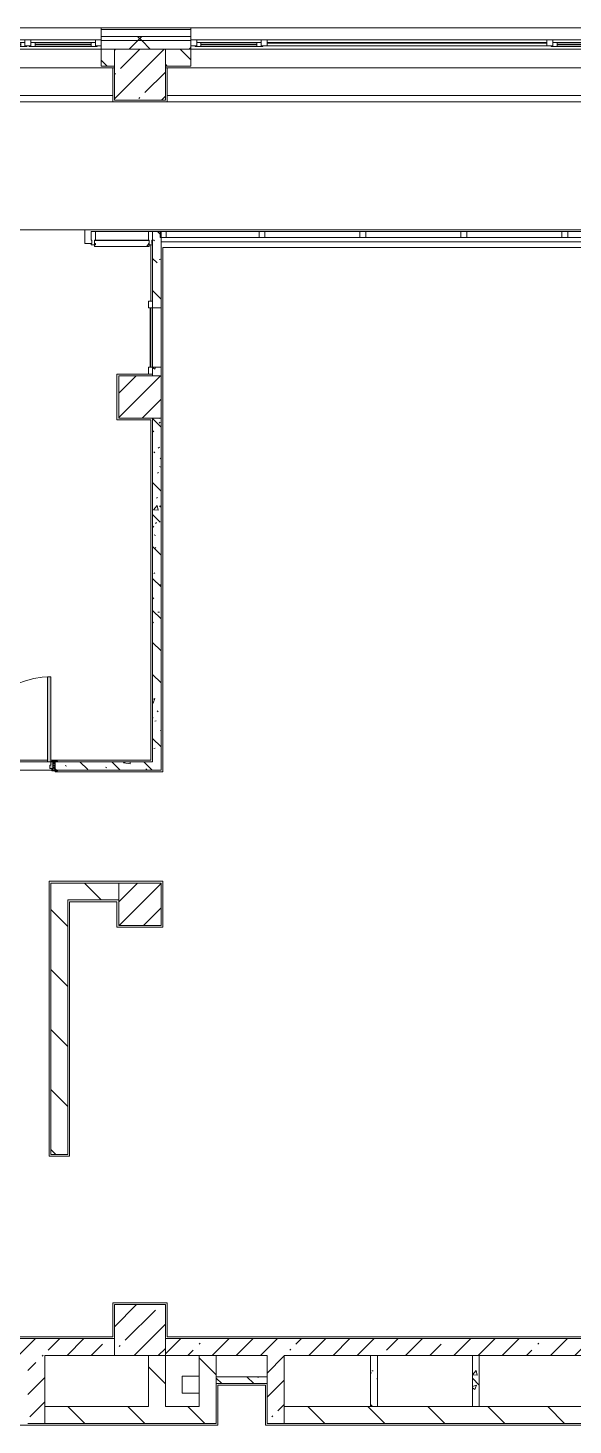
# Model space of a CAD drawing. Header units: millimetres. Extents: x -3708 to 187246, y -8553 to 29000.
# Drawn here: x 119376 to 125804, y 10880 to 27350 of the extents above; entities that cross this region are included whole.
import ezdxf

# ---------------------------------------------------------------- set-up
doc = ezdxf.new("R2010")
doc.units = ezdxf.units.MM
for name, color, linetype, lineweight, true_color in [('A-DOOR-4', 7, 'Continuous', 5, 0xaaaaaa), ('A-DOOR-5', 7, 'Continuous', 5, 0xe2e2e2), ('A-DOOR-FRAM-3', 7, 'Continuous', 5, 0xe2e2e2), ('A-DOOR-FRAM-4', 7, 'Continuous', 5, 0xaaaaaa), ('A-FLOR-1', 7, 'Continuous', 5, 0xaaaaaa), ('I-WALL-5', 7, 'Continuous', 5, 0x787878)]:
    doc.layers.add(name, color=color, linetype=linetype, lineweight=lineweight, true_color=true_color)
for name, color, linetype, lineweight in [('A-GLAZ-2', 7, 'Continuous', 5), ('A-GLAZ-CURT-2', 7, 'Continuous', 5), ('A-GLAZ-CWMG-2', 7, 'Continuous', 5), ('A-WALL', 7, 'Continuous', 9), ('A-WALL-2', 7, 'Continuous', 5), ('I-WALL-3', 7, 'Continuous', 5), ('S-COLS-2', 7, 'Continuous', 5)]:
    doc.layers.add(name, color=color, linetype=linetype, lineweight=lineweight)
pattern_1 = [(45, (60236.27, 0), (-285.1231, 285.1231), []), (45, (60521.4, 0), (-285.1231, 285.1231), [504.031, -100.806, 16.764, -84.042])]
pattern_2 = [(135, (60236.3, 0), (-377.1708, -377.1708), [533.4, -88.9, 17.78, -88.9]), (135, (60236.3, 376.94), (-377.1708, -377.1708), []), (50, (60236.27, 0), (637.6445, -55.7866), [66.675, -733.425]), (355, (60236.3, 0), (-123.3494, 668.699), [53.34, -586.74]), (100.451, (60289.4, -4.65), (514.299, 612.908), [56.665, -623.315]), (46.184, (60236.3, 177.8), (948.776, -147.15), [100.012, -1100.137]), (96.636, (60315.3, 165.5), (830.909, 865.997), [84.998, -934.973]), (351.184, (60236.3, 177.8), (830.918, 865.988), [80.01, -880.11]), (21, (60325.17, 133.35), (530.6506, -357.9283), [66.675, -733.425]), (326, (60325.2, 133.35), (216.308, 644.6585), [53.34, -586.74]), (71.451, (60369.4, 103.5), (746.9596, 286.7243), [56.665, -623.315]), (37.5, (60236.27, 0), (10.8105, 295.9426), [16.764, -562.864, 16.764, -578.866, -588.962]), (37.5, (60236.27, 0), (10.8105, 295.9426), [-1175.258, 16.764, -572.198]), (7.5, (60236.27, 0), (233.8692, 350.6318), [16.764, -322.834, 16.764, -549.529, -224.472]), (7.5, (60236.27, 0), (233.8692, 350.6318), [-905.891, 16.764, -207.708]), (327.5, (60038.03, 0), (474.5678, -20.0513), [16.764, -205.486, 16.764, -676.656, -920.115]), (327.5, (60038.03, 0), (474.5678, -20.0513), [-915.67, 16.764, -903.351]), (317.5, (59949.13, 0), (518.4522, 88.9934), [16.764, -272.161, 16.764, -443.738, -653.415]), (317.5, (59949.13, 0), (518.4522, 88.9934), [-749.427, 16.764, -636.651])]
pattern_3 = [(135, (60236.27, 0), (-353.5534, -353.5534), [])]
pattern_4 = [(45, (60236.27, 0), (-353.5534, 353.5534), []), (135, (60236.27, 0), (-353.5534, -353.5534), [])]

# ---------------------------------------------------------------- blocks, each defined once
blk = doc.blocks.new('Системная панель - Стекло - 70мм-31693610-1_7_1_птичка')
at = {"layer": 'A-GLAZ-CURT-2'}
h = blk.add_hatch(dxfattribs=at)
h.set_pattern_fill('FP_131', color=256, style=0, pattern_type=2)
h.set_pattern_definition([(225, (66547.5, 24415), (1414.214, -1414.214), [1000, -3000]), (225, (67547.5, 24915), (1414.214, -1414.214), [3000, -1000]), (225, (65547.5, 25415), (1414.214, -1414.214), [1000, -3000])])
h.paths.add_polyline_path([(-543, 35), (-543, -35), (543, -35), (543, 35), (-284, 35)])
for p, q in [((543, 35), (-543, 35)), ((-543, 35), (-543, -35)), ((543, -35), (543, 35)), ((-543, -35), (543, -35))]:
    blk.add_line(p, q, dxfattribs=at)
blk = doc.blocks.new('Системная панель - Стекло - 70мм-31693619-1_7_1_птичка')
at = {"layer": 'A-GLAZ-CURT-2'}
for p, q in [((547.5, 35), (-547.5, 35)), ((-547.5, 35), (-547.5, -35)), ((547.5, -35), (547.5, 35)), ((-547.5, -35), (547.5, -35))]:
    blk.add_line(p, q, dxfattribs=at)
blk = doc.blocks.new('Прямоугольный импост - 50 x 70 мм-23766079-1_7_1_птичка')
at = {"layer": 'A-GLAZ-CWMG-2'}
for p, q in [((-35, 35), (35, 35)), ((-35, -35), (-35, 35)), ((35, 35), (35, -35)), ((35, -35), (-35, -35))]:
    blk.add_line(p, q, dxfattribs=at)
blk = doc.blocks.new('BSC_Колонна _Прямоугольная - 600х600-V107-1_7_1_птичка')
at = {"layer": 'S-COLS-2'}
h = blk.add_hatch(dxfattribs=at)
h.set_pattern_fill('FP_140', color=256, style=0, pattern_type=2)
h.set_pattern_definition([(45, (-60460, -12000), (-285.1231, 285.1231), []), (45, (-60174.88, -12000), (-285.1231, 285.1231), [504.031, -100.806, 16.764, -84.042])])
h.paths.add_polyline_path([(-300, -300), (300, -300), (300, 300), (-300, 300), (-300, -89)])
for p, q in [((300, 300), (-300, 300)), ((-300, 300), (-300, -300)), ((300, -300), (300, 300)), ((-300, -300), (300, -300))]:
    blk.add_line(p, q, dxfattribs=at)
blk = doc.blocks.new('Системная панель - Стекло - 70мм-31693620-1_7_1_птичка')
at = {"layer": 'A-GLAZ-CURT-2'}
for p, q in [((560, 35), (-560, 35)), ((-560, 35), (-560, -35)), ((560, -35), (560, 35)), ((-560, -35), (560, -35))]:
    blk.add_line(p, q, dxfattribs=at)
blk = doc.blocks.new('Прямоугольный импост - 50 x 70 мм-V125-1_7_1_птичка')
at = {"layer": 'A-GLAZ-CWMG-2'}
for p, q in [((-35, 35), (35, 35)), ((-35, -35), (-35, 35)), ((35, 35), (35, -35)), ((35, -35), (-35, -35))]:
    blk.add_line(p, q, dxfattribs=at)
blk = doc.blocks.new('Прямоугольный импост - Импост структурный с накладкой - 160мм Темный-32302294-1_7_1_птичка')
at = {"layer": 'A-GLAZ-CWMG-2'}
for p, q in [((-25, 40), (-25, 140)), ((-25, 140), (25, 140)), ((-15, 40), (-25, 40)), ((-25, -17), (-25, 0)), ((-25, 0), (-15, 0)), ((-15, 0), (-15, 40)), ((15, 40), (15, 0)), ((25, 40), (15, 40)), ((15, 0), (25, 0)), ((25, 140), (25, 40)), ((25, 0), (25, -17)), ((25, -17), (-25, -17))]:
    blk.add_line(p, q, dxfattribs=at)
blk = doc.blocks.new('110_Дверь_СКБ_1Ст_Внутренняя1 - Д-11 1100x2100h_кладовые _все__ коридор _между помещениями блока столовой__ моечные _все_-V129-1_7_1_птичка')
at = {"layer": 'A-DOOR-4'}
h = blk.add_hatch(dxfattribs=at)
h.set_pattern_fill('FP_125', color=256, style=0, pattern_type=2)
h.set_pattern_definition([(135, (1751.41, 114.685), (-14.14214, -14.14214), []), (225, (1751.41, 114.685), (14.14214, -14.14214), [])])
h.paths.add_polyline_path([(562.5, -50), (562.5, 50), (537.5, 50), (537.5, -50)])
at = {"layer": 'A-DOOR-5'}
h = blk.add_hatch(color=256, dxfattribs=at)
h.paths.add_polyline_path([(-477.5, -30), (-477.5, 10), (-487.5, 10), (-487.5, 50), (-512.5, 50), (-512.5, -30), (-487.5, -30)])
h.paths.add_polyline_path([(537.5, -30), (537.5, 50), (512.5, 50), (512.5, 10), (502.5, 10), (502.5, -30), (512.5, -30)])
at = {"layer": 'A-DOOR-FRAM-3'}
for points in [[(472.5, 50), (512.5, 50), (512.5, 1050), (472.5, 1050), (472.5, 58.5)], [(-512.5, 50), (-497.5, 50), (-497.5, 58), (-567.5, 58), (-567.5, 50), (-537.5, 50)], [(592.5, 50), (592.5, 58), (522.5, 58), (522.5, 50), (562.5, 50)], [(-512.5, -58), (-497.5, -58), (-497.5, -50), (-567.5, -50), (-567.5, -58), (-531.5, -58)], [(-512.5, -50), (-497.5, -50), (-497.5, -30), (-512.5, -30)], [(537.5, -50), (537.5, -30), (522.5, -30), (522.5, -50)], [(562.5, -58), (592.5, -58), (592.5, -50), (522.5, -53.5), (522.5, -58), (537.5, -58)]]:
    blk.add_hatch(color=256, dxfattribs=at).paths.add_polyline_path(points)
at = {"layer": 'A-DOOR-FRAM-4'}
h = blk.add_hatch(dxfattribs=at)
h.set_pattern_fill('FP_126', color=256, style=0, pattern_type=2)
h.set_pattern_definition([(45, (-371.384, 114.685), (-14.1421, 14.1421), []), (135, (-371.384, 114.685), (-14.1421, -14.1421), [])])
h.paths.add_polyline_path([(-537.5, -50), (-512.5, -50), (-512.5, 50), (-537.5, 50), (-537.5, -13.6)])
at = {"layer": 'A-DOOR-4'}
for p, q in [((512.5, 1050), (472.5, 1050)), ((472.5, 1050), (472.5, 50)), ((512.5, 50), (512.5, 1050)), ((472.5, 50), (512.5, 50))]:
    blk.add_line(p, q, dxfattribs=at)
blk.add_arc((512.5, 50), 1000, 90, 180, dxfattribs=at)
at = {"layer": 'A-DOOR-FRAM-4'}
for p, q in [((-497.5, 58), (-567.5, 58)), ((-567.5, 58), (-567.5, 50)), ((-567.5, 50), (-497.5, 50)), ((-512.5, 50), (-537.5, 50)), ((-537.5, 50), (-537.5, -50)), ((-487.5, 50), (-512.5, 50)), ((-512.5, 50), (-512.5, -30)), ((-512.5, -50), (-512.5, 50)), ((-497.5, 50), (-512.5, 50)), ((-512.5, 50), (-512.5, 49)), ((-512.5, 49), (-497.5, 49)), ((-497.5, 50), (-497.5, 58)), ((-497.5, 49), (-497.5, 50)), ((-487.5, 10), (-487.5, 50)), ((-477.5, 10), (-487.5, 10)), ((-477.5, -30), (-477.5, 10)), ((512.5, 10), (502.5, 10)), ((502.5, 10), (502.5, -30)), ((512.5, 50), (512.5, 10)), ((537.5, 50), (512.5, 50)), ((592.5, 58), (522.5, 58)), ((522.5, 58), (522.5, 50)), ((537.5, 50), (522.5, 50)), ((522.5, 50), (522.5, 49)), ((522.5, 50), (592.5, 50)), ((522.5, 49), (537.5, 49)), ((537.5, -30), (537.5, 50)), ((562.5, 50), (537.5, 50)), ((537.5, 50), (537.5, -50)), ((537.5, 49), (537.5, 50)), ((562.5, -50), (562.5, 50)), ((592.5, 50), (592.5, 58)), ((-497.5, -50), (-567.5, -50)), ((-567.5, -50), (-567.5, -58)), ((-567.5, -58), (-497.5, -58)), ((-537.5, -50), (-512.5, -50)), ((-512.5, -30), (-477.5, -30)), ((-497.5, -30), (-512.5, -30)), ((-512.5, -30), (-512.5, -50)), ((-512.5, -50), (-497.5, -50)), ((-497.5, -50), (-497.5, -30)), ((-497.5, -58), (-497.5, -50)), ((502.5, -30), (537.5, -30)), ((537.5, -30), (522.5, -30)), ((522.5, -30), (522.5, -50)), ((522.5, -50), (537.5, -50)), ((592.5, -50), (522.5, -50)), ((522.5, -50), (522.5, -58)), ((522.5, -58), (592.5, -58)), ((537.5, -50), (537.5, -30)), ((537.5, -50), (562.5, -50)), ((592.5, -58), (592.5, -50))]:
    blk.add_line(p, q, dxfattribs=at)
blk = doc.blocks.new('Системная панель - Стекло - 70мм-V137-1_7_1_птичка')
at = {"layer": 'A-GLAZ-CURT-2'}
for p, q in [((560, 35), (-560, 35)), ((-560, 35), (-560, -35)), ((560, -35), (560, 35)), ((-560, -35), (560, -35))]:
    blk.add_line(p, q, dxfattribs=at)
blk = doc.blocks.new('120_Окно_СКБ_2Ст - 120_Окно_СКБ_2Ст 2300х2400 _мал створка справа_-19949978-1_7_1_птичка')
at = {"layer": 'A-GLAZ-2'}
for p, q in [((-1150, -75), (-1150, -5)), ((-1150, -5), (-1080, -5)), ((1150, -5), (-1150, -5)), ((-1080, -75), (-1150, -75)), ((-1150, -75), (-1100, -75)), ((-1080, -75), (-1100, -75)), ((-1100, -75), (-1100, -85)), ((-1100, -85), (270, -85)), ((270, -85), (-1100, -85)), ((-1080, -5), (-1080, -75)), ((250, -35), (-1080, -35)), ((-1080, -35), (-1080, -75)), ((-1030, -85), (-1030, -35)), ((-1030, -55), (200, -55)), ((200, -65), (-1030, -65)), ((200, -85), (200, -35)), ((250, -75), (250, -5)), ((250, -5), (320, -5)), ((250, -75), (250, -35)), ((320, -75), (250, -75)), ((270, -75), (250, -75)), ((270, -75), (300, -75)), ((270, -85), (270, -75)), ((320, -75), (300, -75)), ((300, -75), (300, -85)), ((300, -85), (1100, -85)), ((1100, -85), (300, -85)), ((320, -5), (320, -75)), ((1080, -35), (320, -35)), ((320, -35), (320, -75)), ((370, -85), (370, -35)), ((370, -55), (1030, -55)), ((1030, -65), (370, -65)), ((1030, -85), (1030, -35)), ((1080, -75), (1080, -5)), ((1080, -5), (1150, -5)), ((1080, -75), (1080, -35)), ((1150, -75), (1080, -75)), ((1100, -75), (1080, -75)), ((1100, -75), (1150, -75)), ((1100, -85), (1100, -75)), ((1150, -5), (1150, -75))]:
    blk.add_line(p, q, dxfattribs=at)
blk = doc.blocks.new('120_Окно_СКБ_3Ст - 120_Окно_СКБ_3Ст_5100-21641134-1_7_1_птичка')
at = {"layer": 'A-GLAZ-2'}
for p, q in [((-2550, -75), (-2550, -5)), ((-2550, -5), (-2480, -5)), ((2550, -5), (-2550, -5)), ((-2480, -75), (-2550, -75)), ((-2550, -75), (-2500, -75)), ((-2480, -75), (-2500, -75)), ((-2500, -75), (-2500, -85)), ((-2500, -85), (-1700, -85)), ((-1700, -85), (-2500, -85)), ((-2480, -5), (-2480, -75)), ((-1720, -35), (-2480, -35)), ((-2480, -35), (-2480, -75)), ((-2430, -85), (-2430, -35)), ((-2430, -55), (-1770, -55)), ((-1770, -65), (-2430, -65)), ((-1770, -85), (-1770, -35)), ((-1720, -75), (-1720, -5)), ((-1720, -5), (-1650, -5)), ((-1720, -75), (-1720, -35)), ((-1650, -75), (-1720, -75)), ((-1700, -75), (-1720, -75)), ((-1700, -75), (1700, -75)), ((-1700, -85), (-1700, -75)), ((-1650, -5), (-1650, -75)), ((1650, -35), (-1650, -35)), ((1650, -45), (-1650, -45)), ((1650, -75), (1650, -5)), ((1650, -5), (1720, -5)), ((1720, -75), (1650, -75)), ((1720, -75), (1700, -75)), ((1700, -75), (1700, -85)), ((1700, -85), (2500, -85)), ((2500, -85), (1700, -85)), ((1720, -5), (1720, -75)), ((2480, -35), (1720, -35)), ((1720, -35), (1720, -75)), ((1770, -85), (1770, -35)), ((1770, -55), (2430, -55)), ((2430, -65), (1770, -65)), ((2430, -85), (2430, -35)), ((2480, -75), (2480, -5)), ((2480, -5), (2550, -5)), ((2480, -75), (2480, -35)), ((2550, -75), (2480, -75)), ((2500, -75), (2480, -75)), ((2500, -75), (2550, -75)), ((2500, -85), (2500, -75)), ((2550, -5), (2550, -75))]:
    blk.add_line(p, q, dxfattribs=at)
blk = doc.blocks.new('BSC_Колонна _Прямоугольная - 500х500-V167-1_7_1_птичка')
at = {"layer": 'S-COLS-2'}
h = blk.add_hatch(dxfattribs=at)
h.set_pattern_fill('FP_185', color=256, style=0, pattern_type=2)
h.set_pattern_definition([(45, (-60460, -17020), (-285.1231, 285.1231), []), (45, (-60174.88, -17020), (-285.1231, 285.1231), [504.031, -100.806, 16.764, -84.042])])
h.paths.add_polyline_path([(189, -250), (250, -250), (250, 250), (-250, 250), (-250, -250), (-118, -250)])
for p, q in [((250, 250), (-250, 250)), ((-250, 250), (-250, -250)), ((250, -250), (250, 250)), ((-250, -250), (250, -250))]:
    blk.add_line(p, q, dxfattribs=at)
blk = doc.blocks.new('BSC_Колонна _Прямоугольная - 500х500-V168-1_7_1_птичка')
at = {"layer": 'S-COLS-2'}
h = blk.add_hatch(dxfattribs=at)
h.set_pattern_fill('FP_186', color=256, style=0, pattern_type=2)
h.set_pattern_definition([(45, (-60460, -23000), (-285.1231, 285.1231), []), (45, (-60174.88, -23000), (-285.1231, 285.1231), [504.031, -100.806, 16.764, -84.042])])
h.paths.add_polyline_path([(250, -250), (248, 250), (-250, 249), (-250, -250), (237, -250)])
for p, q in [((250, 250), (-250, 250)), ((-250, 250), (-250, -250)), ((250, -250), (250, 250)), ((-250, -250), (250, -250))]:
    blk.add_line(p, q, dxfattribs=at)
blk = doc.blocks.new('Штора противопожарная_Рен - ШТ_700х700-22567375-1_7_1_птичка')
at = {"layer": 'A-DOOR-4'}
for p, q in [((-430, 100), (-350, 100)), ((-430, 50), (-430, 100)), ((-350, 50), (-430, 50)), ((-350, 100), (-350, 50)), ((-350, 78), (350, 78)), ((-350, 73), (-350, 78)), ((350, 73), (-350, 73)), ((350, 100), (430, 100)), ((350, 50), (350, 100)), ((350, 78), (350, 73)), ((430, 50), (350, 50)), ((430, 100), (430, 50))]:
    blk.add_line(p, q, dxfattribs=at)
blk = doc.blocks.new('Системная панель - Стекло - 70мм-32304938-1_7_1_птичка')
at = {"layer": 'A-GLAZ-CURT-2'}
h = blk.add_hatch(dxfattribs=at)
h.set_pattern_fill('FP_201', color=256, style=0, pattern_type=2)
h.set_pattern_definition([(225, (60747.5, 24310), (1414.214, -1414.214), [1000, -3000]), (225, (61747.5, 24810), (1414.214, -1414.214), [3000, -1000]), (225, (59747.5, 25310), (1414.214, -1414.214), [1000, -3000])])
h.paths.add_polyline_path([(-95, 35), (-323, 35), (-323, -35), (322, -35), (322, 35), (57, 35)])
for p, q in [((322, 35), (-323, 35)), ((-323, 35), (-323, -35)), ((322, -35), (322, 35)), ((-323, -35), (322, -35))]:
    blk.add_line(p, q, dxfattribs=at)
blk = doc.blocks.new('Прямоугольный импост - Импост структурный с накладкой - 160мм Темный-32304618-1_7_1_птичка')
at = {"layer": 'A-GLAZ-CWMG-2'}
for p, q in [((59935, 24950), (60560, 24950)), ((59935, 24850), (60560, 24850))]:
    blk.add_line(p, q, dxfattribs=at)
blk = doc.blocks.new('Системная панель - Стекло - 70мм-V185-1_7_1_птичка')
at = {"layer": 'A-GLAZ-CURT-2'}
for p, q in [((560, 35), (-560, 35)), ((-560, 35), (-560, -35)), ((560, -35), (560, 35)), ((-560, -35), (560, -35))]:
    blk.add_line(p, q, dxfattribs=at)
blk = doc.blocks.new('Прямоугольный импост - Импост структурный с накладкой - 160мм Темный-32302318-1_7_1_птичка')
at = {"layer": 'A-GLAZ-CWMG-2'}
for p, q in [((0, 140), (-50, 140)), ((-50, 140), (-50, 40)), ((-50, 40), (-40, 40)), ((-40, 0), (-50, 0)), ((-50, 0), (-50, -17)), ((-40, 40), (-40, 0)), ((-10, 0), (-10, 40)), ((-10, 40), (0, 40)), ((0, 0), (-10, 0)), ((0, 40), (0, 140)), ((0, -17), (0, 0)), ((-50, -17), (0, -17))]:
    blk.add_line(p, q, dxfattribs=at)
blk = doc.blocks.new('Зашивка приборов отопления9 - Зашивка приборов отопления-33277916-1_7_1_птичка')
at = {"layer": 'A-WALL-2'}
for p, q in [((51570, 26880), (51570, 26555)), ((54140, 26880), (51570, 26880)), ((54140, 26555), (54140, 26880)), ((51570, 26555), (54140, 26555)), ((54140, 26555), (51570, 26555)), ((51570, 26555), (51570, 26480)), ((54140, 26480), (54140, 26555)), ((51570, 26480), (54140, 26480))]:
    blk.add_line(p, q, dxfattribs=at)
blk = doc.blocks.new('Зашивка приборов отопления10 - Зашивка приборов отопления-33278020-1_7_1_птичка')
at = {"layer": 'A-WALL-2'}
for p, q in [((51570, 26880), (51570, 26555)), ((56926, 26880), (51570, 26880)), ((56926, 26555), (56926, 26880)), ((51570, 26555), (56926, 26555)), ((56930, 26555), (51570, 26555)), ((51570, 26555), (51570, 26480)), ((56930, 26480), (56930, 26555)), ((51570, 26480), (56930, 26480))]:
    blk.add_line(p, q, dxfattribs=at)

msp = doc.modelspace()

# ---------------------------------------------------------------- hatches: boundary and pattern name
at = {"layer": 'A-WALL-2'}
h = msp.add_hatch(dxfattribs=at)
h.set_pattern_fill('FP_111', color=256, style=0, pattern_type=2)
h.set_pattern_definition(pattern_4)
h.paths.add_polyline_path([(144735.5, 27200), (145206.3, 27200), (145206.3, 27250), (140586.3, 27250), (140586.3, 27200), (143806.4, 27200)])
h.paths.add_polyline_path([(137302.6, 27200), (137486.3, 27200), (137486.3, 27250), (136586.3, 27250), (136586.3, 27200), (136986.3, 27200)])
h.paths.add_polyline_path([(130546.3, 27200), (131046.3, 27200), (131046.3, 27250), (128446.3, 27250), (128446.3, 27200), (129869.7, 27200)])
h.paths.add_polyline_path([(133586.2, 27200), (134486.3, 27200), (134486.3, 27250), (133146.3, 27250), (133146.3, 27200)])
h.paths.add_polyline_path([(127346.3, 27200), (127346.3, 27250), (126396.3, 27250), (126396.3, 27200), (127082.4, 27200)])
h.paths.add_polyline_path([(120996.3, 27200), (121296.3, 27200), (121296.3, 27250), (120241.3, 27250), (120241.3, 27200), (120578.6, 27200)])
h.paths.add_polyline_path([(117941.3, 27200), (117941.3, 27250), (117096.3, 27250), (117096.3, 27200), (117791.3, 27200)])
h.paths.add_polyline_path([(114096.3, 27200), (114996.3, 27200), (114996.3, 27250), (114096.3, 27250), (114096.3, 27210)])
h.paths.add_polyline_path([(108996.3, 27200), (108996.3, 27250), (107896.3, 27250), (107896.3, 27200), (108500.2, 27200)])
h.paths.add_polyline_path([(111287.5, 27200), (111996.3, 27200), (111996.3, 27250), (111096.3, 27250), (111096.3, 27200)])
h.paths.add_polyline_path([(102996.3, 27200), (104796.3, 27200), (104796.3, 27250), (102396.3, 27250), (102396.3, 27200), (102925.5, 27200)])
h = msp.add_hatch(dxfattribs=at)
h.set_pattern_fill('FP_111', color=256, style=0, pattern_type=2)
h.set_pattern_definition(pattern_4)
h.paths.add_polyline_path([(129869.7, 27100), (131046.3, 27100), (131046.3, 27200), (128446.3, 27200), (128446.3, 27110), (128478.3, 27110), (128478.3, 27102), (128940.6, 27100)])
h.paths.add_polyline_path([(111287.5, 27100), (111996.3, 27100), (111996.3, 27200), (111096.3, 27200), (111096.3, 27100)])
h.paths.add_polyline_path([(144735.5, 27100), (145206.3, 27100), (145201.7, 27200), (140586.3, 27198.1), (140586.3, 27100), (144336.3, 27100)])
h.paths.add_polyline_path([(114096.3, 27100), (114996.3, 27100), (114996.3, 27200), (114096.3, 27200), (114096.3, 27140)])
h.paths.add_polyline_path([(117586.3, 27100), (117941.3, 27100), (117941.3, 27200), (117096.3, 27200), (117096.3, 27100)])
h.paths.add_polyline_path([(108996.3, 27100), (108996.3, 27200), (107896.3, 27200), (107896.3, 27100), (108500.2, 27100)])
h.paths.add_polyline_path([(120241.3, 27100), (121296.3, 27100), (121296.3, 27200), (120241.3, 27200), (120241.3, 27140)])
h.paths.add_polyline_path([(126396.3, 27100), (127314.3, 27102), (127314.3, 27110), (127346.3, 27110), (127346.3, 27200), (126396.3, 27200), (126396.3, 27140)])
h.paths.add_polyline_path([(137486.3, 27100), (137486.3, 27200), (136586.3, 27200), (136586.3, 27100), (137302.6, 27100)])
h.paths.add_polyline_path([(102925.5, 27100), (104796.3, 27100), (104796.3, 27200), (102396.3, 27200), (102396.3, 27100)])
h.paths.add_polyline_path([(133776.3, 27100), (134486.3, 27100), (134486.3, 27200), (133146.3, 27200), (133146.3, 27100), (133586.2, 27100)])
h = msp.add_hatch(dxfattribs=at)
h.set_pattern_fill('FP_93', color=256, style=0, pattern_type=2)
h.set_pattern_definition([(135, (60236.27, 0), (-176.7767, -176.7767), [])])
h.paths.add_polyline_path([(121296.3, 26900), (121296.3, 27100), (120996.3, 27100), (120996.3, 26900)])
h.paths.add_polyline_path([(103505.4, 26900), (104796.3, 26900), (104796.3, 27100), (102996.3, 27100), (102996.3, 26900), (103016.3, 26900)])
h.paths.add_polyline_path([(140886.3, 26900), (140886.3, 27100), (140586.3, 27100), (140586.3, 26900)])
h.paths.add_polyline_path([(107896.3, 26900), (108396.3, 26900), (108396.3, 27100), (107896.3, 27100), (107896.3, 27043)])
h.paths.add_polyline_path([(111096.3, 26900), (111996.3, 26900), (111996.3, 27100), (111096.3, 27100), (111096.3, 26925)])
h.paths.add_polyline_path([(136664.5, 26900), (136986.3, 26900), (136986.3, 27100), (136586.3, 27100), (136586.3, 26900)])
h.paths.add_polyline_path([(114096.3, 26900), (114396.3, 26900), (114396.3, 27100), (114096.3, 27100), (114096.3, 26969.4)])
h.paths.add_polyline_path([(117096.3, 26900), (117941.3, 26900), (117941.3, 27100), (117096.3, 27100), (117096.3, 27043)])
h.paths.add_polyline_path([(134486.3, 26900), (134486.3, 27100), (134276.3, 27100), (134276.3, 26900)])
h.paths.add_polyline_path([(133776.3, 26900), (133776.3, 27100), (133146.3, 27100), (133146.3, 26900), (133586.2, 26900)])
h.paths.add_polyline_path([(120396.3, 26900), (120396.3, 27100), (120241.3, 27100), (120241.3, 26900)])
h.paths.add_polyline_path([(130546.3, 26900), (130546.3, 27100), (128442.3, 27100), (128446.3, 26900), (129869.7, 26900)])
h.paths.add_polyline_path([(126996.3, 26900), (127296.3, 26900), (127296.3, 27100), (126996.3, 27100), (126996.3, 27091.9)])
at = {"layer": 'I-WALL-3'}
h = msp.add_hatch(dxfattribs=at)
h.set_pattern_fill('FP_110', color=256, style=0, pattern_type=2)
h.set_pattern_definition(pattern_3)
h.paths.add_polyline_path([(119646.3, 17070), (120446.3, 17070), (120446.3, 17270), (119646.3, 17265)])
h = msp.add_hatch(dxfattribs=at)
h.set_pattern_fill('FP_110', color=256, style=0, pattern_type=2)
h.set_pattern_definition(pattern_3)
h.paths.add_polyline_path([(119846.3, 14070), (119846.3, 17070), (119646.3, 17070), (119646.3, 14070)])
h = msp.add_hatch(dxfattribs=at)
h.set_pattern_fill('FP_92', color=256, style=0, pattern_type=2)
h.set_pattern_definition(pattern_1)
h.paths.add_polyline_path([(111946.3, 11700), (114396.3, 11700), (114396.3, 11900), (111946.3, 11900)])
h.paths.add_polyline_path([(115196.3, 11700), (120396.3, 11700), (120396.3, 11900), (114996.3, 11900), (114996.3, 11700), (115181.8, 11700)])
h = msp.add_hatch(dxfattribs=at)
h.set_pattern_fill('FP_92', color=256, style=0, pattern_type=2)
h.set_pattern_definition(pattern_1)
h.paths.add_polyline_path([(123902.3, 11700), (126396.3, 11700), (126396.3, 11900), (120996.3, 11900), (120996.3, 11700), (123496.3, 11700)])
h = msp.add_hatch(dxfattribs=at)
h.set_pattern_fill('FP_92', color=256, style=0, pattern_type=2)
h.set_pattern_definition(pattern_1)
h.paths.add_polyline_path([(119576.3, 10900), (119576.3, 11700), (119376.3, 11700), (119376.3, 10900)])
h = msp.add_hatch(dxfattribs=at)
h.set_pattern_fill('FP_110', color=256, style=0, pattern_type=2)
h.set_pattern_definition(pattern_3)
h.paths.add_polyline_path([(120796.3, 11100), (120996.3, 11100), (120996.3, 11700), (120796.3, 11700), (120796.3, 11166.7)])
h = msp.add_hatch(dxfattribs=at)
h.set_pattern_fill('FP_110', color=256, style=0, pattern_type=2)
h.set_pattern_definition(pattern_3)
h.paths.add_polyline_path([(121396.3, 11100), (121596.3, 11100), (121596.3, 11700), (121396.3, 11700), (121396.3, 11257)])
h = msp.add_hatch(dxfattribs=at)
h.set_pattern_fill('FP_92', color=256, style=0, pattern_type=2)
h.set_pattern_definition(pattern_1)
h.paths.add_polyline_path([(122396.3, 10900), (122396.3, 11700), (122196.3, 11700), (122196.3, 10900)])
h = msp.add_hatch(dxfattribs=at)
h.set_pattern_fill('FP_110', color=256, style=0, pattern_type=2)
h.set_pattern_definition(pattern_3)
h.paths.add_polyline_path([(121507.7, 10900), (121596.3, 10900), (121596.3, 11100), (119576.3, 11100), (119576.3, 10900), (120578.6, 10900)])
h = msp.add_hatch(dxfattribs=at)
h.set_pattern_fill('FP_110', color=256, style=0, pattern_type=2)
h.set_pattern_definition(pattern_3)
h.paths.add_polyline_path([(133356.3, 10900), (133776.3, 10900), (133776.3, 11100), (133166.1, 11100), (133166.1, 10900), (133196.1, 10900)])
h.paths.add_polyline_path([(127871.3, 10900), (128905.1, 10900), (128905.1, 11100), (126996.3, 11100), (126996.3, 10900), (127119.4, 10900)])
h.paths.add_polyline_path([(132216.1, 10900), (132216.1, 11100), (129855.1, 11100), (129855.1, 10900), (132186.1, 10900)])
h.paths.add_polyline_path([(122436.8, 10900), (126796.3, 10900), (126796.3, 11100), (122396.3, 11100), (122396.3, 10900)])
at = {"layer": 'I-WALL-5'}
h = msp.add_hatch(dxfattribs=at)
h.set_pattern_fill('FP_122', color=256, style=0, pattern_type=2)
h.set_pattern_definition(pattern_2)
h.paths.add_polyline_path([(120946.3, 18600), (120946.3, 22750), (120846.3, 22750), (120846.3, 18600), (120933.7, 18600)])
h.paths.add_polyline_path([(120944.1, 23250), (120946.3, 23250), (120946.3, 23350), (120846.3, 23350), (120846.3, 23250)])
h.paths.add_polyline_path([(120846.3, 24050), (120946.3, 24050), (120946.3, 24950), (120846.3, 24950), (120846.3, 24130)])
h = msp.add_hatch(dxfattribs=at)
h.set_pattern_fill('FP_122', color=256, style=0, pattern_type=2)
h.set_pattern_definition(pattern_2)
h.paths.add_polyline_path([(120826.3, 18600), (120846.3, 18600), (120846.3, 18700), (119696.3, 18700), (119696.3, 18600), (120578.6, 18600)])
h.paths.add_polyline_path([(118596.3, 18600), (118596.3, 18700), (118366.3, 18700), (118366.3, 18600), (118566.3, 18600)])
h = msp.add_hatch(dxfattribs=at)
h.set_pattern_fill('FP_122', color=256, style=0, pattern_type=2)
h.set_pattern_definition(pattern_2)
h.paths.add_polyline_path([(123496.3, 11100), (123496.3, 11700), (123416.3, 11700), (123416.3, 11100)])
h = msp.add_hatch(dxfattribs=at)
h.set_pattern_fill('FP_122', color=256, style=0, pattern_type=2)
h.set_pattern_definition(pattern_2)
h.paths.add_polyline_path([(124696.3, 11100), (124696.3, 11700), (124616.3, 11700), (124616.3, 11100)])
h = msp.add_hatch(dxfattribs=at)
h.set_pattern_fill('FP_122', color=256, style=0, pattern_type=2)
h.set_pattern_definition(pattern_2)
h.paths.add_polyline_path([(121596.3, 11370), (122196.3, 11370), (122196.3, 11450), (121596.3, 11450)])
at = {"layer": 'S-COLS-2'}
h = msp.add_hatch(dxfattribs=at)
h.set_pattern_fill('FP_92', color=256, style=0, pattern_type=2)
h.set_pattern_definition(pattern_1)
h.paths.add_polyline_path([(120578.6, 26500), (120996.3, 26500), (120996.3, 27100), (120396.3, 27100), (120396.3, 26500)])

# ---------------------------------------------------------------- linework, layer by layer
at = {"layer": 'A-FLOR-1'}
for p, q in [((121016.3, 26480), (120376.3, 26480)), ((118186.3, 24970), (127016.3, 24970)), ((120046.3, 24810), (120046.3, 24970)), ((120121.3, 24810), (120046.3, 24810)), ((120826.3, 24130), (120826.3, 24793)), ((126876.3, 24760), (120966.3, 24760)), ((120966.3, 24760), (120966.3, 18580)), ((120826.3, 23350), (120826.3, 24050)), ((120426.3, 22730), (120426.3, 23270)), ((120426.3, 23270), (120796.3, 23270)), ((120826.3, 22730), (120426.3, 22730)), ((120826.3, 18720), (120826.3, 22730)), ((119606.3, 18720), (118386.3, 18720)), ((120826.3, 18720), (119646.3, 18720)), ((119696.3, 18708), (119696.3, 18720)), ((119696.3, 18580), (119696.3, 18592)), ((120966.3, 18580), (119696.3, 18580)), ((119626.3, 14050), (119626.3, 17290)), ((119626.3, 17290), (120966.3, 17290)), ((120966.3, 17290), (120966.3, 16750)), ((120426.3, 17050), (119866.3, 17050)), ((119866.3, 17050), (119866.3, 14050)), ((120426.3, 16750), (120426.3, 17050)), ((120966.3, 16750), (120426.3, 16750)), ((119866.3, 14050), (119626.3, 14050)), ((120376.3, 11920), (120376.3, 12320)), ((120376.3, 12320), (121016.3, 12320)), ((121016.3, 12320), (121016.3, 11920)), ((117806.3, 11920), (120376.3, 11920)), ((121016.3, 11920), (126376.3, 11920)), ((121196.3, 11457), (121396.3, 11457)), ((121196.3, 11257), (121196.3, 11457)), ((121396.3, 11257), (121196.3, 11257)), ((122176.3, 11350), (121616.3, 11350)), ((121616.3, 11350), (121616.3, 10880)), ((122176.3, 10880), (122176.3, 11350)), ((121616.3, 10880), (118766.3, 10880)), ((128896.2, 10880), (122176.3, 10880))]:
    msp.add_line(p, q, dxfattribs=at)
at = {"layer": 'A-WALL'}
for p, q in [((121296.3, 27330), (120241.3, 27330)), ((121296.3, 27250), (120241.3, 27250)), ((121296.3, 27200), (120241.3, 27200)), ((120396.3, 27100), (120241.3, 27100)), ((120241.3, 27100), (120396.3, 27100)), ((121296.3, 27100), (120996.3, 27100)), ((120996.3, 27100), (121296.3, 27100)), ((121596.3, 11700), (121396.3, 11700)), ((123496.3, 11700), (123416.3, 11700)), ((124696.3, 11700), (124616.3, 11700)), ((121596.3, 11450), (121596.3, 11370)), ((122196.3, 11370), (122196.3, 11450)), ((119576.3, 11100), (119576.3, 10900)), ((123416.3, 11100), (123496.3, 11100)), ((124616.3, 11100), (124696.3, 11100))]:
    msp.add_line(p, q, dxfattribs=at)
at = {"layer": 'A-WALL-2'}
for p, q in [((102396.3, 27350), (127346.3, 27350)), ((120241.3, 27350), (120241.3, 27100)), ((121296.3, 27100), (121296.3, 27350)), ((120241.3, 27100), (117941.3, 27100)), ((120241.3, 27100), (120241.3, 26900)), ((120396.3, 26900), (120396.3, 27100)), ((120396.3, 27100), (120996.3, 27100)), ((120996.3, 27100), (120996.3, 26900)), ((121296.3, 26900), (121296.3, 27100)), ((126396.3, 27100), (121296.3, 27100)), ((120241.3, 26900), (120396.3, 26900)), ((120996.3, 26900), (121296.3, 26900))]:
    msp.add_line(p, q, dxfattribs=at)
at = {"layer": 'I-WALL-3'}
for p, q in [((117941.3, 27100), (120241.3, 27100)), ((121296.3, 27100), (126396.3, 27100)), ((120396.3, 26880), (117786.3, 26880)), ((126396.3, 26880), (120996.3, 26880)), ((120846.3, 24950), (120846.3, 24130)), ((120946.3, 24950), (120846.3, 24950)), ((120946.3, 23250), (120946.3, 24950)), ((126896.3, 24830), (120946.3, 24830)), ((120846.3, 24050), (120946.3, 24050)), ((120846.3, 23350), (120846.3, 24050)), ((120946.3, 23350), (120846.3, 23350)), ((120846.3, 23270), (120846.3, 23250)), ((120846.3, 22750), (120846.3, 18700)), ((120946.3, 18600), (120946.3, 22750)), ((118646.3, 18700), (119606.3, 18700)), ((120846.3, 18700), (119726.3, 18700)), ((119656.3, 18600), (118636.3, 18600)), ((119726.3, 18600), (120946.3, 18600)), ((120446.3, 17270), (119646.3, 17270)), ((119646.3, 17270), (119646.3, 14070)), ((119846.3, 17070), (120446.3, 17070)), ((119846.3, 14070), (119846.3, 17070)), ((119646.3, 14070), (119846.3, 14070)), ((120396.3, 11900), (117786.3, 11900)), ((126396.3, 11900), (120996.3, 11900)), ((119576.3, 11700), (120396.3, 11700)), ((119576.3, 11100), (119576.3, 11700)), ((120796.3, 11700), (120796.3, 11100)), ((120996.3, 11100), (120996.3, 11700)), ((120996.3, 11700), (121396.3, 11700)), ((121396.3, 11700), (121396.3, 11100)), ((121596.3, 11450), (121596.3, 11700)), ((121596.3, 11700), (122196.3, 11700)), ((122196.3, 11700), (122196.3, 11450)), ((122396.3, 11700), (123416.3, 11700)), ((122396.3, 10900), (122396.3, 11700)), ((123416.3, 11700), (123416.3, 11100)), ((123496.3, 11100), (123496.3, 11700)), ((123496.3, 11700), (124616.3, 11700)), ((124616.3, 11700), (124616.3, 11100)), ((124696.3, 11100), (124696.3, 11700)), ((124696.3, 11700), (126396.3, 11700)), ((122196.3, 11450), (121596.3, 11450)), ((121596.3, 10900), (121596.3, 11370)), ((121596.3, 11370), (122196.3, 11370)), ((122196.3, 11370), (122196.3, 10900)), ((120796.3, 11100), (119576.3, 11100)), ((121396.3, 11100), (120996.3, 11100)), ((123416.3, 11100), (122396.3, 11100)), ((124616.3, 11100), (123496.3, 11100)), ((126796.3, 11100), (124696.3, 11100)), ((119376.3, 10900), (121596.3, 10900)), ((122196.3, 10900), (128875.1, 10900))]:
    msp.add_line(p, q, dxfattribs=at)
at = {"layer": 'S-COLS-2'}
for p, q in [((120996.3, 27100), (120396.3, 27100)), ((120396.3, 27100), (120396.3, 26900)), ((120996.3, 26900), (120996.3, 27100)), ((120396.3, 26900), (120396.3, 26500)), ((120996.3, 26500), (120996.3, 26900)), ((120396.3, 26500), (120996.3, 26500))]:
    msp.add_line(p, q, dxfattribs=at)

# ---------------------------------------------------------------- block references
at = {"layer": 'A-DOOR-4', "rotation": 89.99999999999991}
msp.add_blockref('Штора противопожарная_Рен - ШТ_700х700-22567375-1_7_1_птичка', (120896.3, 23700), dxfattribs=at)
at = {"layer": 'A-DOOR-4'}
msp.add_blockref('110_Дверь_СКБ_1Ст_Внутренняя1 - Д-11 1100x2100h_кладовые _все__ коридор _между помещениями блока столовой__ моечные _все_-V129-1_7_1_птичка', (119133.8, 18650), dxfattribs=at)
at = {"layer": 'A-GLAZ-2'}
for name, p in [('120_Окно_СКБ_2Ст - 120_Окно_СКБ_2Ст 2300х2400 _мал створка справа_-19949978-1_7_1_птичка', (119091.3, 27215)), ('120_Окно_СКБ_3Ст - 120_Окно_СКБ_3Ст_5100-21641134-1_7_1_птичка', (123846.3, 27215))]:
    msp.add_blockref(name, p, dxfattribs=at)
at = {"layer": 'A-GLAZ-CURT-2', "rotation": 180}
for name, p in [('Системная панель - Стекло - 70мм-31693619-1_7_1_птичка', (121553.8, 24915)), ('Системная панель - Стекло - 70мм-V185-1_7_1_птичка', (122731.3, 24915)), ('Системная панель - Стекло - 70мм-31693620-1_7_1_птичка', (123921.3, 24915)), ('Системная панель - Стекло - 70мм-V137-1_7_1_птичка', (125111.3, 24915)), ('Системная панель - Стекло - 70мм-31693610-1_7_1_птичка', (126283.8, 24915)), ('Системная панель - Стекло - 70мм-32304938-1_7_1_птичка', (120483.8, 24810))]:
    msp.add_blockref(name, p, dxfattribs=at)
at = {"layer": 'A-GLAZ-CWMG-2', "extrusion": (0, 0, -1)}
for name, p in [('Прямоугольный импост - Импост структурный с накладкой - 160мм Темный-32302294-1_7_1_птичка', (-120146.3, 24810)), ('Прямоугольный импост - 50 x 70 мм-V125-1_7_1_птичка', (-120971.3, 24915)), ('Прямоугольный импост - 50 x 70 мм-23766079-1_7_1_птичка', (-122136.3, 24915)), ('Прямоугольный импост - 50 x 70 мм-23766079-1_7_1_птичка', (-123326.3, 24915)), ('Прямоугольный импост - 50 x 70 мм-23766079-1_7_1_птичка', (-124516.3, 24915)), ('Прямоугольный импост - 50 x 70 мм-23766079-1_7_1_птичка', (-125706.3, 24915))]:
    msp.add_blockref(name, p, dxfattribs=at)
at = {"layer": 'A-GLAZ-CWMG-2'}
for name, p in [('Прямоугольный импост - Импост структурный с накладкой - 160мм Темный-32304618-1_7_1_птичка', (60236.3, 0)), ('Прямоугольный импост - Импост структурный с накладкой - 160мм Темный-32302318-1_7_1_птичка', (120846.3, 24810))]:
    msp.add_blockref(name, p, dxfattribs=at)
at = {"layer": 'A-WALL-2'}
for name, p in [('Зашивка приборов отопления9 - Зашивка приборов отопления-33277916-1_7_1_птичка', (66236.3, 0)), ('Зашивка приборов отопления10 - Зашивка приборов отопления-33278020-1_7_1_птичка', (69446.3, 0))]:
    msp.add_blockref(name, p, dxfattribs=at)
at = {"layer": 'S-COLS-2'}
for name, p in [('BSC_Колонна _Прямоугольная - 500х500-V168-1_7_1_птичка', (120696.3, 23000)), ('BSC_Колонна _Прямоугольная - 500х500-V167-1_7_1_птичка', (120696.3, 17020)), ('BSC_Колонна _Прямоугольная - 600х600-V107-1_7_1_птичка', (120696.3, 12000))]:
    msp.add_blockref(name, p, dxfattribs=at)

doc.saveas('drawing.dxf')
